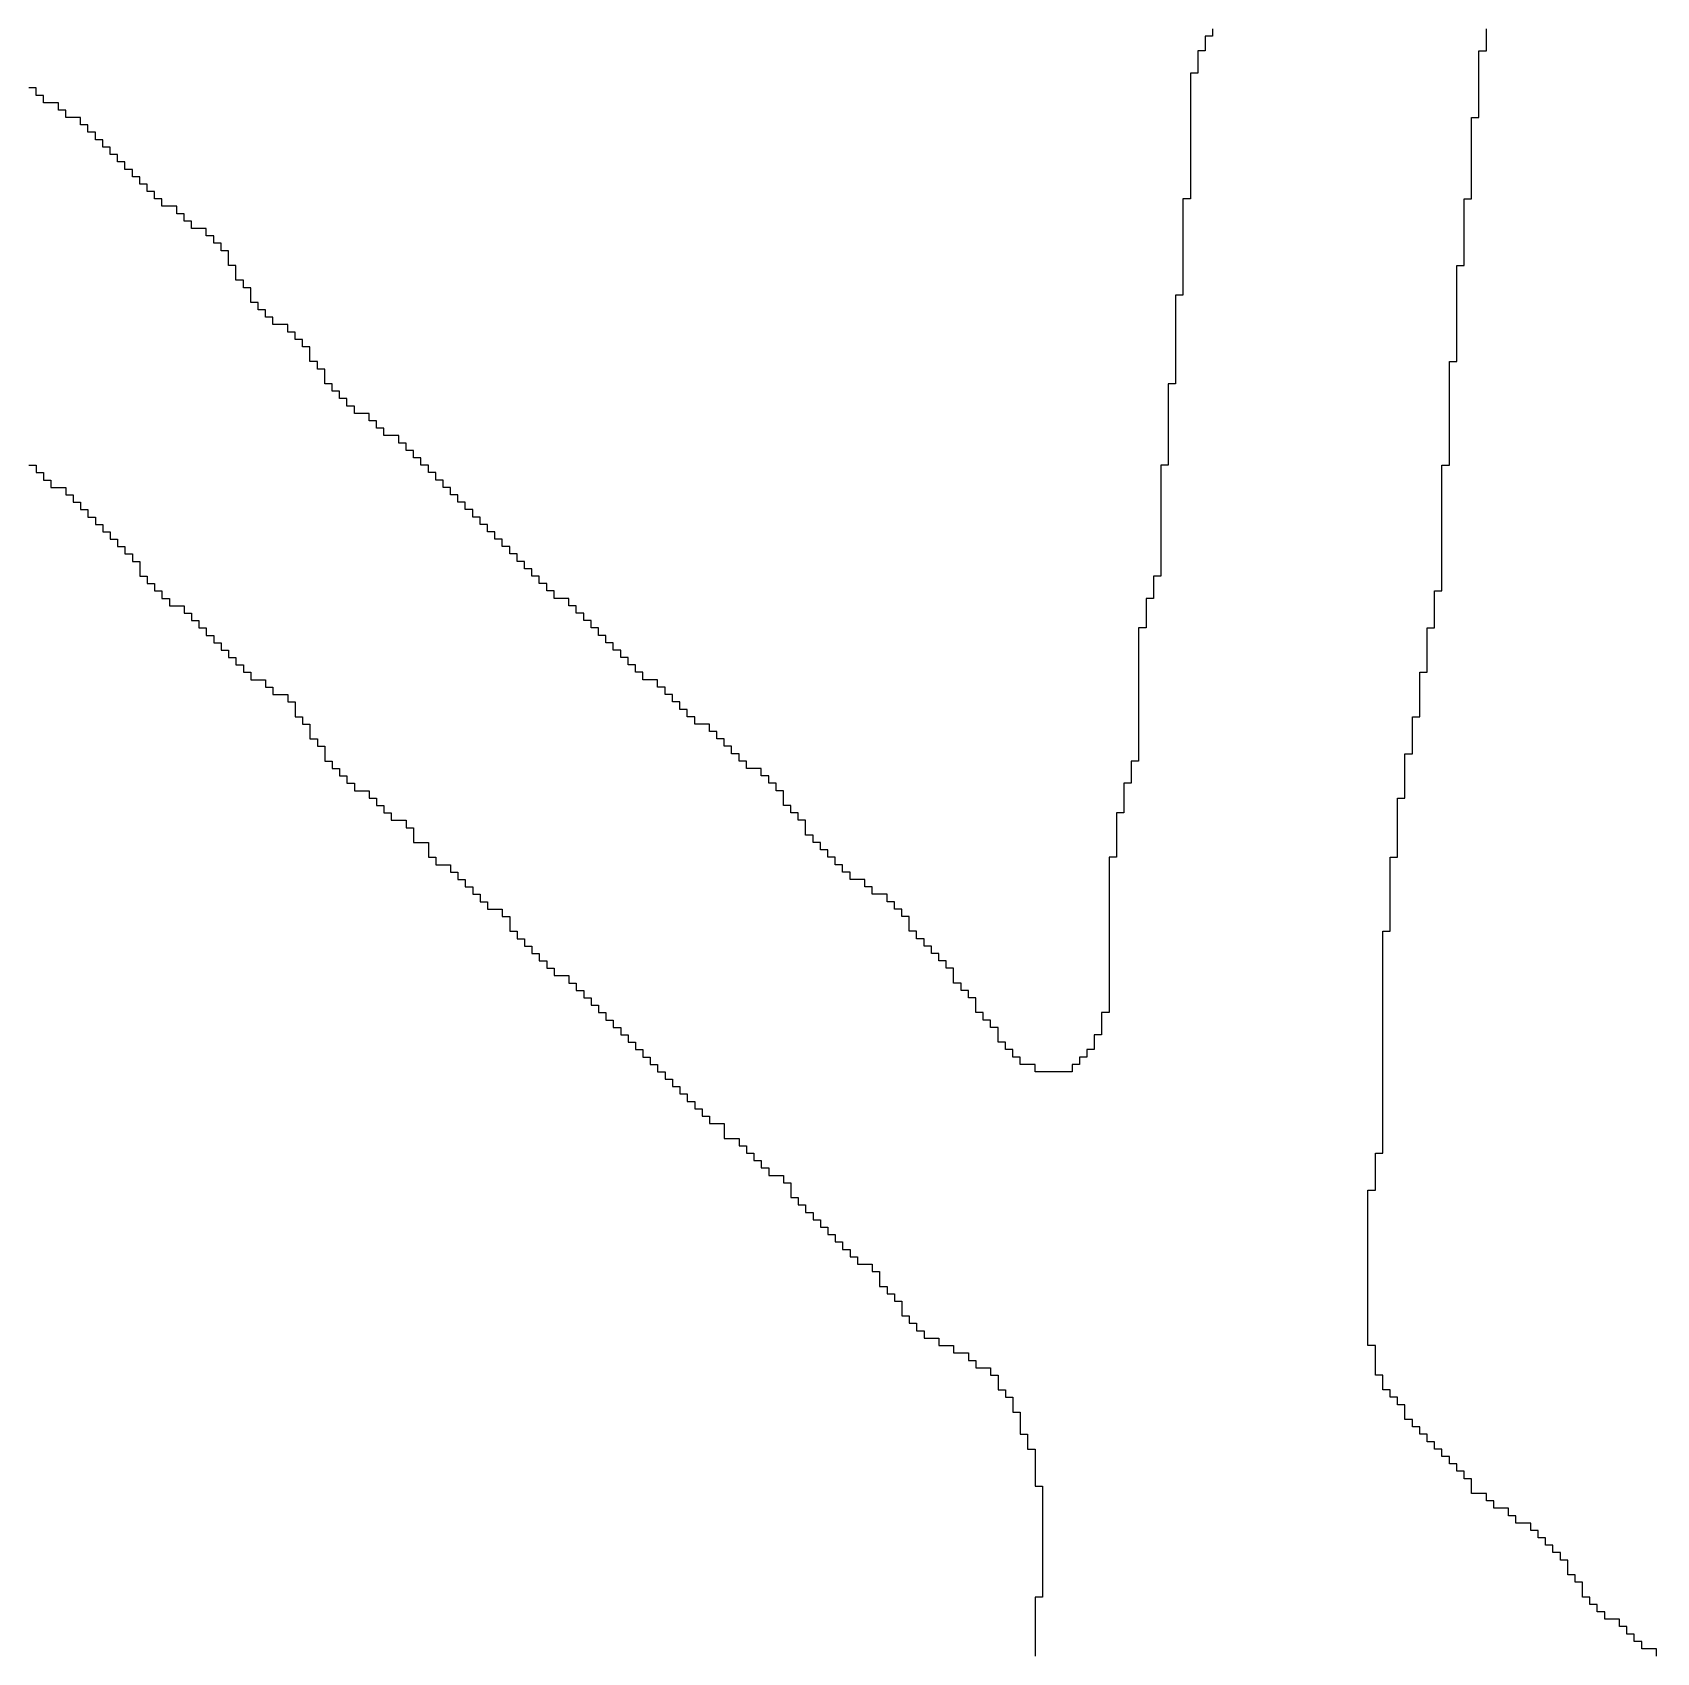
# Model space of a CAD drawing. Header units: millimetres. Extents: x 9.6 to 105, y 7.6 to 66.9.
# Drawn here: x 88.8734 to 89.1735, y 22.3076 to 22.607 of the extents above; entities that cross this region are included whole.
import ezdxf

# ---------------------------------------------------------------- set-up
doc = ezdxf.new("R2010")
doc.units = ezdxf.units.MM
doc.layers.add('BottomOverlay', color=54, linetype='Continuous')

msp = doc.modelspace()

# ---------------------------------------------------------------- linework, layer by layer
at = {"layer": 'BottomOverlay'}
for p, q in [((89.09147, 22.60768), (89.09147, 22.60631)), ((89.14205, 22.60631), (89.14205, 22.60768)), ((89.0901, 22.60357), (89.08873, 22.60357)), ((89.08873, 22.60357), (89.08873, 22.60221)), ((89.09147, 22.60631), (89.0901, 22.60631)), ((89.0901, 22.60631), (89.0901, 22.60494)), ((89.0901, 22.60494), (89.0901, 22.60357)), ((89.14068, 22.60221), (89.14068, 22.60357)), ((89.14068, 22.60357), (89.14205, 22.60357)), ((89.14205, 22.60494), (89.14205, 22.60631)), ((89.14205, 22.60357), (89.14205, 22.60494)), ((89.08873, 22.60221), (89.08873, 22.60084)), ((89.08873, 22.60084), (89.08873, 22.59947)), ((89.14068, 22.60084), (89.14068, 22.60221)), ((89.14068, 22.59947), (89.14068, 22.60084)), ((89.08873, 22.59947), (89.08737, 22.59947)), ((89.08737, 22.59947), (89.08737, 22.59811)), ((89.08737, 22.59811), (89.08737, 22.59674)), ((89.14068, 22.59811), (89.14068, 22.59947)), ((89.14068, 22.59674), (89.14068, 22.59811)), ((88.87411, 22.59674), (88.87275, 22.59674)), ((88.87411, 22.59537), (88.87411, 22.59674)), ((88.87548, 22.59537), (88.87411, 22.59537)), ((88.87548, 22.59401), (88.87548, 22.59537)), ((89.08737, 22.59674), (89.08737, 22.59537)), ((89.08737, 22.59537), (89.08737, 22.59401)), ((89.14068, 22.59537), (89.14068, 22.59674)), ((89.14068, 22.59401), (89.14068, 22.59537)), ((88.87821, 22.59401), (88.87548, 22.59401)), ((88.87821, 22.59264), (88.87821, 22.59401)), ((88.87958, 22.59264), (88.87821, 22.59264)), ((88.87958, 22.59127), (88.87958, 22.59264)), ((89.08737, 22.59401), (89.08737, 22.59264)), ((89.08737, 22.59264), (89.08737, 22.59127)), ((89.14068, 22.59264), (89.14068, 22.59401)), ((89.14068, 22.59127), (89.14068, 22.59264)), ((88.88232, 22.59127), (88.87958, 22.59127)), ((88.88232, 22.5899), (88.88232, 22.59127)), ((88.88368, 22.5899), (88.88232, 22.5899)), ((88.88368, 22.58854), (88.88368, 22.5899)), ((88.88505, 22.58854), (88.88368, 22.58854)), ((88.88505, 22.58717), (88.88505, 22.58854)), ((89.08737, 22.59127), (89.08737, 22.5899)), ((89.08737, 22.5899), (89.08737, 22.58854)), ((89.08737, 22.58854), (89.08737, 22.58717)), ((89.13931, 22.5899), (89.13931, 22.59127)), ((89.13931, 22.59127), (89.14068, 22.59127)), ((89.13931, 22.58854), (89.13931, 22.5899)), ((89.13931, 22.58717), (89.13931, 22.58854)), ((88.88642, 22.58717), (88.88505, 22.58717)), ((88.88642, 22.5858), (88.88642, 22.58717)), ((88.88779, 22.5858), (88.88642, 22.5858)), ((88.88779, 22.58444), (88.88779, 22.5858)), ((89.08737, 22.58717), (89.08737, 22.5858)), ((89.08737, 22.5858), (89.08737, 22.58444)), ((89.13931, 22.5858), (89.13931, 22.58717)), ((89.13931, 22.58444), (89.13931, 22.5858)), ((88.88915, 22.58444), (88.88779, 22.58444)), ((88.88915, 22.58307), (88.88915, 22.58444)), ((88.89052, 22.58307), (88.88915, 22.58307)), ((88.89052, 22.5817), (88.89052, 22.58307)), ((89.08737, 22.58444), (89.08737, 22.58307)), ((89.08737, 22.58307), (89.08737, 22.5817)), ((89.13931, 22.58307), (89.13931, 22.58444)), ((89.13931, 22.5817), (89.13931, 22.58307)), ((88.89188, 22.5817), (88.89052, 22.5817)), ((88.89188, 22.58034), (88.89188, 22.5817)), ((88.89325, 22.58034), (88.89188, 22.58034)), ((88.89325, 22.57897), (88.89325, 22.58034)), ((89.08737, 22.5817), (89.08737, 22.58034)), ((89.08737, 22.58034), (89.08737, 22.57897)), ((89.13931, 22.58034), (89.13931, 22.5817)), ((89.13931, 22.57897), (89.13931, 22.58034)), ((88.89462, 22.57897), (88.89325, 22.57897)), ((88.89462, 22.5776), (88.89462, 22.57897)), ((88.89599, 22.5776), (88.89462, 22.5776)), ((88.89599, 22.57623), (88.89599, 22.5776)), ((89.08737, 22.57897), (89.08737, 22.5776)), ((89.08737, 22.5776), (89.08737, 22.57623)), ((89.13931, 22.5776), (89.13931, 22.57897)), ((89.13931, 22.57623), (89.13931, 22.5776)), ((88.89735, 22.57623), (88.89599, 22.57623)), ((88.89735, 22.57487), (88.89735, 22.57623)), ((88.90009, 22.57487), (88.89735, 22.57487)), ((88.90009, 22.5735), (88.90009, 22.57487)), ((88.90145, 22.5735), (88.90009, 22.5735)), ((88.90145, 22.57213), (88.90145, 22.5735)), ((89.08737, 22.57623), (89.086, 22.57623)), ((89.086, 22.57623), (89.086, 22.57487)), ((89.086, 22.57487), (89.086, 22.5735)), ((89.086, 22.5735), (89.086, 22.57213)), ((89.13795, 22.57487), (89.13795, 22.57623)), ((89.13795, 22.57623), (89.13931, 22.57623)), ((89.13795, 22.5735), (89.13795, 22.57487)), ((89.13795, 22.57213), (89.13795, 22.5735)), ((88.90282, 22.57213), (88.90145, 22.57213)), ((88.90282, 22.57077), (88.90282, 22.57213)), ((88.90555, 22.57077), (88.90282, 22.57077)), ((88.90555, 22.5694), (88.90555, 22.57077)), ((89.086, 22.57213), (89.086, 22.57077)), ((89.086, 22.57077), (89.086, 22.5694)), ((89.13795, 22.57077), (89.13795, 22.57213)), ((89.13795, 22.5694), (89.13795, 22.57077)), ((88.90692, 22.5694), (88.90555, 22.5694)), ((88.90692, 22.56803), (88.90692, 22.5694)), ((88.90829, 22.56803), (88.90692, 22.56803)), ((88.90829, 22.56667), (88.90829, 22.56803)), ((89.086, 22.5694), (89.086, 22.56803)), ((89.086, 22.56803), (89.086, 22.56667)), ((89.13795, 22.56803), (89.13795, 22.5694)), ((89.13795, 22.56667), (89.13795, 22.56803)), ((88.90966, 22.56667), (88.90829, 22.56667)), ((88.90966, 22.5653), (88.90966, 22.56667)), ((88.90966, 22.56393), (88.90966, 22.5653)), ((89.086, 22.56667), (89.086, 22.5653)), ((89.086, 22.5653), (89.086, 22.56393)), ((89.13795, 22.5653), (89.13795, 22.56667)), ((89.13795, 22.56393), (89.13795, 22.5653)), ((88.91102, 22.56393), (88.90966, 22.56393)), ((88.91102, 22.56256), (88.91102, 22.56393)), ((88.91102, 22.5612), (88.91102, 22.56256)), ((89.086, 22.56393), (89.086, 22.56256)), ((89.086, 22.56256), (89.086, 22.5612)), ((89.13658, 22.56256), (89.13658, 22.56393)), ((89.13658, 22.56393), (89.13795, 22.56393)), ((89.13658, 22.5612), (89.13658, 22.56256)), ((88.91239, 22.5612), (88.91102, 22.5612)), ((88.91239, 22.55983), (88.91239, 22.5612)), ((88.91376, 22.55983), (88.91239, 22.55983)), ((88.91376, 22.55846), (88.91376, 22.55983)), ((88.91376, 22.55709), (88.91376, 22.55846)), ((89.086, 22.55846), (89.08464, 22.55846)), ((89.08464, 22.55846), (89.08464, 22.55709)), ((89.086, 22.5612), (89.086, 22.55983)), ((89.086, 22.55983), (89.086, 22.55846)), ((89.13658, 22.55983), (89.13658, 22.5612)), ((89.13658, 22.55846), (89.13658, 22.55983)), ((89.13658, 22.55709), (89.13658, 22.55846)), ((88.91512, 22.55709), (88.91376, 22.55709)), ((88.91512, 22.55573), (88.91512, 22.55709)), ((88.91649, 22.55573), (88.91512, 22.55573)), ((88.91649, 22.55436), (88.91649, 22.55573)), ((89.08464, 22.55709), (89.08464, 22.55573)), ((89.08464, 22.55573), (89.08464, 22.55436)), ((89.13658, 22.55573), (89.13658, 22.55709)), ((89.13658, 22.55436), (89.13658, 22.55573)), ((88.91786, 22.55436), (88.91649, 22.55436)), ((88.91786, 22.553), (88.91786, 22.55436)), ((88.92059, 22.553), (88.91786, 22.553)), ((88.92059, 22.55163), (88.92059, 22.553)), ((89.08464, 22.55436), (89.08464, 22.553)), ((89.08464, 22.553), (89.08464, 22.55163)), ((89.13658, 22.553), (89.13658, 22.55436)), ((89.13658, 22.55163), (89.13658, 22.553)), ((88.92196, 22.55163), (88.92059, 22.55163)), ((88.92196, 22.55026), (88.92196, 22.55163)), ((88.92333, 22.55026), (88.92196, 22.55026)), ((88.92333, 22.54889), (88.92333, 22.55026)), ((89.08464, 22.55163), (89.08464, 22.55026)), ((89.08464, 22.55026), (89.08464, 22.54889)), ((89.13658, 22.55026), (89.13658, 22.55163)), ((89.13658, 22.54889), (89.13658, 22.55026)), ((88.92469, 22.54889), (88.92333, 22.54889)), ((88.92469, 22.54753), (88.92469, 22.54889)), ((88.92469, 22.54616), (88.92469, 22.54753)), ((89.08464, 22.54889), (89.08464, 22.54753)), ((89.08464, 22.54753), (89.08464, 22.54616)), ((89.13658, 22.54753), (89.13658, 22.54889)), ((89.13658, 22.54616), (89.13658, 22.54753)), ((88.92606, 22.54616), (88.92469, 22.54616)), ((88.92606, 22.54479), (88.92606, 22.54616)), ((88.92743, 22.54479), (88.92606, 22.54479)), ((88.92743, 22.54342), (88.92743, 22.54479)), ((89.08464, 22.54616), (89.08464, 22.54479)), ((89.08464, 22.54479), (89.08464, 22.54342)), ((89.13521, 22.54479), (89.13521, 22.54616)), ((89.13521, 22.54616), (89.13658, 22.54616)), ((89.13521, 22.54342), (89.13521, 22.54479)), ((88.92743, 22.54206), (88.92743, 22.54342)), ((88.92879, 22.54206), (88.92743, 22.54206)), ((88.92879, 22.54069), (88.92879, 22.54206)), ((88.93016, 22.54069), (88.92879, 22.54069)), ((88.93016, 22.53933), (88.93016, 22.54069)), ((89.08464, 22.54206), (89.08327, 22.54206)), ((89.08327, 22.54206), (89.08327, 22.54069)), ((89.08327, 22.54069), (89.08327, 22.53933)), ((89.08464, 22.54342), (89.08464, 22.54206)), ((89.13521, 22.54206), (89.13521, 22.54342)), ((89.13521, 22.54069), (89.13521, 22.54206)), ((89.13521, 22.53933), (89.13521, 22.54069)), ((88.93153, 22.53933), (88.93016, 22.53933)), ((88.93153, 22.53796), (88.93153, 22.53933)), ((88.9329, 22.53796), (88.93153, 22.53796)), ((88.9329, 22.53659), (88.9329, 22.53796)), ((89.08327, 22.53933), (89.08327, 22.53796)), ((89.08327, 22.53796), (89.08327, 22.53659)), ((89.13521, 22.53796), (89.13521, 22.53933)), ((89.13521, 22.53659), (89.13521, 22.53796)), ((88.93563, 22.53659), (88.9329, 22.53659)), ((88.93563, 22.53522), (88.93563, 22.53659)), ((88.937, 22.53522), (88.93563, 22.53522)), ((88.937, 22.53386), (88.937, 22.53522)), ((89.08327, 22.53659), (89.08327, 22.53522)), ((89.08327, 22.53522), (89.08327, 22.53386)), ((89.13521, 22.53522), (89.13521, 22.53659)), ((89.13521, 22.53386), (89.13521, 22.53522)), ((88.93836, 22.53386), (88.937, 22.53386)), ((88.93836, 22.53249), (88.93836, 22.53386)), ((88.9411, 22.53249), (88.93836, 22.53249)), ((88.9411, 22.53112), (88.9411, 22.53249)), ((89.08327, 22.53386), (89.08327, 22.53249)), ((89.08327, 22.53249), (89.08327, 22.53112)), ((89.13521, 22.53249), (89.13521, 22.53386)), ((89.13521, 22.53112), (89.13521, 22.53249)), ((88.94246, 22.53112), (88.9411, 22.53112)), ((88.94246, 22.52975), (88.94246, 22.53112)), ((88.94383, 22.52975), (88.94246, 22.52975)), ((88.94383, 22.52839), (88.94383, 22.52975)), ((89.08327, 22.53112), (89.08327, 22.52975)), ((89.08327, 22.52975), (89.08327, 22.52839)), ((89.13521, 22.52975), (89.13521, 22.53112)), ((89.13521, 22.52839), (89.13521, 22.52975)), ((88.87275, 22.52702), (88.87411, 22.52702)), ((88.87411, 22.52702), (88.87411, 22.52565)), ((88.87411, 22.52565), (88.87548, 22.52565)), ((88.87548, 22.52565), (88.87548, 22.52429)), ((88.9452, 22.52839), (88.94383, 22.52839)), ((88.9452, 22.52702), (88.9452, 22.52839)), ((88.94657, 22.52702), (88.9452, 22.52702)), ((88.94657, 22.52565), (88.94657, 22.52702)), ((88.94793, 22.52565), (88.94657, 22.52565)), ((88.94793, 22.52429), (88.94793, 22.52565)), ((89.08327, 22.52702), (89.0819, 22.52702)), ((89.0819, 22.52702), (89.0819, 22.52565)), ((89.0819, 22.52565), (89.0819, 22.52429)), ((89.08327, 22.52839), (89.08327, 22.52702)), ((89.13385, 22.52565), (89.13385, 22.52702)), ((89.13385, 22.52702), (89.13521, 22.52702)), ((89.13385, 22.52429), (89.13385, 22.52565)), ((89.13521, 22.52702), (89.13521, 22.52839)), ((88.87548, 22.52429), (88.87685, 22.52429)), ((88.87685, 22.52429), (88.87685, 22.52292)), ((88.87685, 22.52292), (88.87958, 22.52292)), ((88.87958, 22.52292), (88.87958, 22.52155)), ((88.9493, 22.52429), (88.94793, 22.52429)), ((88.9493, 22.52292), (88.9493, 22.52429)), ((88.95067, 22.52292), (88.9493, 22.52292)), ((88.95067, 22.52155), (88.95067, 22.52292)), ((89.0819, 22.52429), (89.0819, 22.52292)), ((89.0819, 22.52292), (89.0819, 22.52155)), ((89.13385, 22.52292), (89.13385, 22.52429)), ((89.13385, 22.52155), (89.13385, 22.52292)), ((88.87958, 22.52155), (88.88095, 22.52155)), ((88.88095, 22.52155), (88.88095, 22.52019)), ((88.88095, 22.52019), (88.88232, 22.52019)), ((88.88232, 22.52019), (88.88232, 22.51882)), ((88.95203, 22.52155), (88.95067, 22.52155)), ((88.95203, 22.52019), (88.95203, 22.52155)), ((88.9534, 22.52019), (88.95203, 22.52019)), ((88.9534, 22.51882), (88.9534, 22.52019)), ((89.0819, 22.52155), (89.0819, 22.52019)), ((89.0819, 22.52019), (89.0819, 22.51882)), ((89.13385, 22.52019), (89.13385, 22.52155)), ((89.13385, 22.51882), (89.13385, 22.52019)), ((88.88232, 22.51882), (88.88368, 22.51882)), ((88.88368, 22.51882), (88.88368, 22.51745)), ((88.88368, 22.51745), (88.88505, 22.51745)), ((88.88505, 22.51745), (88.88505, 22.51609)), ((88.95477, 22.51882), (88.9534, 22.51882)), ((88.95477, 22.51745), (88.95477, 22.51882)), ((88.95613, 22.51745), (88.95477, 22.51745)), ((88.95613, 22.51609), (88.95613, 22.51745)), ((89.0819, 22.51882), (89.0819, 22.51745)), ((89.0819, 22.51745), (89.0819, 22.51609)), ((89.13385, 22.51745), (89.13385, 22.51882)), ((89.13385, 22.51609), (89.13385, 22.51745)), ((88.88505, 22.51609), (88.88642, 22.51609)), ((88.88642, 22.51609), (88.88642, 22.51472)), ((88.88642, 22.51472), (88.88779, 22.51472)), ((88.88779, 22.51472), (88.88779, 22.51335)), ((88.9575, 22.51609), (88.95613, 22.51609)), ((88.9575, 22.51472), (88.9575, 22.51609)), ((88.95887, 22.51472), (88.9575, 22.51472)), ((88.95887, 22.51335), (88.95887, 22.51472)), ((89.0819, 22.51609), (89.0819, 22.51472)), ((89.0819, 22.51472), (89.0819, 22.51335)), ((89.13385, 22.51472), (89.13385, 22.51609)), ((89.13385, 22.51335), (89.13385, 22.51472)), ((88.88779, 22.51335), (88.88915, 22.51335)), ((88.88915, 22.51335), (88.88915, 22.51198)), ((88.88915, 22.51198), (88.89052, 22.51198)), ((88.89052, 22.51198), (88.89052, 22.51062)), ((88.89052, 22.51062), (88.89188, 22.51062)), ((88.89188, 22.51062), (88.89188, 22.50925)), ((88.96024, 22.51335), (88.95887, 22.51335)), ((88.96024, 22.51198), (88.96024, 22.51335)), ((88.9616, 22.51198), (88.96024, 22.51198)), ((88.9616, 22.51062), (88.9616, 22.51198)), ((88.96297, 22.51062), (88.9616, 22.51062)), ((88.96297, 22.50925), (88.96297, 22.51062)), ((89.0819, 22.51335), (89.0819, 22.51198)), ((89.0819, 22.51198), (89.0819, 22.51062)), ((89.0819, 22.51062), (89.0819, 22.50925)), ((89.13385, 22.51198), (89.13385, 22.51335)), ((89.13385, 22.51062), (89.13385, 22.51198)), ((89.13385, 22.50925), (89.13385, 22.51062)), ((88.89188, 22.50925), (88.89325, 22.50925)), ((88.89325, 22.50925), (88.89325, 22.50788)), ((88.89325, 22.50788), (88.89325, 22.50652)), ((88.96434, 22.50925), (88.96297, 22.50925)), ((88.96434, 22.50788), (88.96434, 22.50925)), ((88.9657, 22.50788), (88.96434, 22.50788)), ((88.9657, 22.50652), (88.9657, 22.50788)), ((89.0819, 22.50925), (89.0819, 22.50788)), ((89.0819, 22.50788), (89.0819, 22.50652)), ((89.13385, 22.50788), (89.13385, 22.50925)), ((89.13385, 22.50652), (89.13385, 22.50788)), ((88.89325, 22.50652), (88.89462, 22.50652)), ((88.89462, 22.50652), (88.89462, 22.50515)), ((88.89462, 22.50515), (88.89599, 22.50515)), ((88.89599, 22.50515), (88.89599, 22.50378)), ((88.96707, 22.50652), (88.9657, 22.50652)), ((88.96707, 22.50515), (88.96707, 22.50652)), ((88.96844, 22.50515), (88.96707, 22.50515)), ((88.96844, 22.50378), (88.96844, 22.50515)), ((89.0819, 22.50652), (89.08053, 22.50652)), ((89.08053, 22.50652), (89.08053, 22.50515)), ((89.08053, 22.50515), (89.08053, 22.50378)), ((89.13385, 22.50515), (89.13385, 22.50652)), ((89.13385, 22.50378), (89.13385, 22.50515)), ((88.89599, 22.50378), (88.89735, 22.50378)), ((88.89735, 22.50378), (88.89735, 22.50242)), ((88.89735, 22.50242), (88.89872, 22.50242)), ((88.89872, 22.50242), (88.89872, 22.50105)), ((88.9698, 22.50378), (88.96844, 22.50378)), ((88.9698, 22.50242), (88.9698, 22.50378)), ((88.97254, 22.50242), (88.9698, 22.50242)), ((88.97254, 22.50105), (88.97254, 22.50242)), ((89.08053, 22.50242), (89.07917, 22.50242)), ((89.07917, 22.50242), (89.07917, 22.50105)), ((89.08053, 22.50378), (89.08053, 22.50242)), ((89.13248, 22.50242), (89.13248, 22.50378)), ((89.13248, 22.50378), (89.13385, 22.50378)), ((89.13248, 22.50105), (89.13248, 22.50242)), ((88.89872, 22.50105), (88.90145, 22.50105)), ((88.90145, 22.50105), (88.90145, 22.49968)), ((88.90145, 22.49968), (88.90282, 22.49968)), ((88.90282, 22.49968), (88.90282, 22.49831)), ((88.97391, 22.50105), (88.97254, 22.50105)), ((88.97391, 22.49968), (88.97391, 22.50105)), ((88.97527, 22.49968), (88.97391, 22.49968)), ((88.97527, 22.49831), (88.97527, 22.49968)), ((89.07917, 22.50105), (89.07917, 22.49968)), ((89.07917, 22.49968), (89.07917, 22.49831)), ((89.13248, 22.49968), (89.13248, 22.50105)), ((89.13248, 22.49831), (89.13248, 22.49968)), ((88.90282, 22.49831), (88.90419, 22.49831)), ((88.90419, 22.49831), (88.90419, 22.49695)), ((88.90419, 22.49695), (88.90555, 22.49695)), ((88.90555, 22.49695), (88.90555, 22.49558)), ((88.90555, 22.49558), (88.90692, 22.49558)), ((88.90692, 22.49558), (88.90692, 22.49421)), ((88.97664, 22.49831), (88.97527, 22.49831)), ((88.97664, 22.49695), (88.97664, 22.49831)), ((88.97801, 22.49695), (88.97664, 22.49695)), ((88.97801, 22.49558), (88.97801, 22.49695)), ((88.97937, 22.49558), (88.97801, 22.49558)), ((88.97937, 22.49421), (88.97937, 22.49558)), ((89.07917, 22.49695), (89.0778, 22.49695)), ((89.0778, 22.49695), (89.0778, 22.49558)), ((89.0778, 22.49558), (89.0778, 22.49421)), ((89.07917, 22.49831), (89.07917, 22.49695)), ((89.13111, 22.49558), (89.13111, 22.49695)), ((89.13111, 22.49695), (89.13248, 22.49695)), ((89.13111, 22.49421), (89.13111, 22.49558)), ((89.13248, 22.49695), (89.13248, 22.49831)), ((88.90692, 22.49421), (88.90829, 22.49421)), ((88.90829, 22.49421), (88.90829, 22.49285)), ((88.90829, 22.49285), (88.90966, 22.49285)), ((88.90966, 22.49285), (88.90966, 22.49148)), ((88.98074, 22.49421), (88.97937, 22.49421)), ((88.98074, 22.49285), (88.98074, 22.49421)), ((88.98211, 22.49285), (88.98074, 22.49285)), ((88.98211, 22.49148), (88.98211, 22.49285)), ((89.0778, 22.49421), (89.0778, 22.49285)), ((89.0778, 22.49285), (89.0778, 22.49148)), ((89.13111, 22.49285), (89.13111, 22.49421)), ((89.13111, 22.49148), (89.13111, 22.49285)), ((88.90966, 22.49148), (88.91102, 22.49148)), ((88.91102, 22.49148), (88.91102, 22.49011)), ((88.91102, 22.49011), (88.91239, 22.49011)), ((88.91239, 22.49011), (88.91239, 22.48875)), ((88.98347, 22.49148), (88.98211, 22.49148)), ((88.98347, 22.49011), (88.98347, 22.49148)), ((88.98484, 22.49011), (88.98347, 22.49011)), ((88.98484, 22.48875), (88.98484, 22.49011)), ((89.0778, 22.49148), (89.0778, 22.49011)), ((89.0778, 22.49011), (89.0778, 22.48875)), ((89.13111, 22.49011), (89.13111, 22.49148)), ((89.13111, 22.48875), (89.13111, 22.49011)), ((88.91239, 22.48875), (88.91376, 22.48875)), ((88.91376, 22.48875), (88.91376, 22.48738)), ((88.91376, 22.48738), (88.91649, 22.48738)), ((88.91649, 22.48738), (88.91649, 22.48601)), ((88.98621, 22.48875), (88.98484, 22.48875)), ((88.98621, 22.48738), (88.98621, 22.48875)), ((88.98894, 22.48738), (88.98621, 22.48738)), ((88.98894, 22.48601), (88.98894, 22.48738)), ((89.0778, 22.48875), (89.0778, 22.48738)), ((89.0778, 22.48738), (89.0778, 22.48601)), ((89.12975, 22.48738), (89.12975, 22.48875)), ((89.12975, 22.48875), (89.13111, 22.48875)), ((89.12975, 22.48601), (89.12975, 22.48738)), ((88.91649, 22.48601), (88.91786, 22.48601)), ((88.91786, 22.48601), (88.91786, 22.48464)), ((88.91786, 22.48464), (88.92059, 22.48464)), ((88.92059, 22.48464), (88.92059, 22.48328)), ((88.99031, 22.48601), (88.98894, 22.48601)), ((88.99031, 22.48464), (88.99031, 22.48601)), ((88.99168, 22.48464), (88.99031, 22.48464)), ((88.99168, 22.48328), (88.99168, 22.48464)), ((89.0778, 22.48601), (89.0778, 22.48464)), ((89.0778, 22.48464), (89.0778, 22.48328)), ((89.12975, 22.48464), (89.12975, 22.48601)), ((89.12975, 22.48328), (89.12975, 22.48464)), ((88.92059, 22.48328), (88.92196, 22.48328)), ((88.92196, 22.48328), (88.92196, 22.48191)), ((88.92196, 22.48191), (88.92196, 22.48054)), ((88.92196, 22.48054), (88.92333, 22.48054)), ((88.92333, 22.48054), (88.92333, 22.47918)), ((88.99305, 22.48328), (88.99168, 22.48328)), ((88.99305, 22.48191), (88.99305, 22.48328)), ((88.99441, 22.48191), (88.99305, 22.48191)), ((88.99441, 22.48054), (88.99441, 22.48191)), ((88.99578, 22.48054), (88.99441, 22.48054)), ((88.99578, 22.47918), (88.99578, 22.48054)), ((89.0778, 22.48328), (89.0778, 22.48191)), ((89.0778, 22.48191), (89.0778, 22.48054)), ((89.0778, 22.48054), (89.0778, 22.47918)), ((89.12838, 22.47918), (89.12838, 22.48054)), ((89.12838, 22.48054), (89.12975, 22.48054)), ((89.12975, 22.48191), (89.12975, 22.48328)), ((89.12975, 22.48054), (89.12975, 22.48191)), ((88.92333, 22.47918), (88.92469, 22.47918)), ((88.92469, 22.47918), (88.92469, 22.47781)), ((88.92469, 22.47781), (88.92469, 22.47644)), ((88.99851, 22.47918), (88.99578, 22.47918)), ((88.99851, 22.47781), (88.99851, 22.47918)), ((88.99988, 22.47781), (88.99851, 22.47781)), ((88.99988, 22.47644), (88.99988, 22.47781)), ((89.0778, 22.47918), (89.0778, 22.47781)), ((89.0778, 22.47781), (89.0778, 22.47644)), ((89.12838, 22.47781), (89.12838, 22.47918)), ((89.12838, 22.47644), (89.12838, 22.47781)), ((88.92469, 22.47644), (88.92606, 22.47644)), ((88.92606, 22.47644), (88.92606, 22.47508)), ((88.92606, 22.47508), (88.92743, 22.47508)), ((88.92743, 22.47508), (88.92743, 22.47371)), ((89.00125, 22.47644), (88.99988, 22.47644)), ((89.00125, 22.47508), (89.00125, 22.47644)), ((89.00261, 22.47508), (89.00125, 22.47508)), ((89.00261, 22.47371), (89.00261, 22.47508)), ((89.0778, 22.47644), (89.0778, 22.47508)), ((89.0778, 22.47508), (89.0778, 22.47371)), ((89.12838, 22.47508), (89.12838, 22.47644)), ((89.12838, 22.47371), (89.12838, 22.47508)), ((88.92743, 22.47371), (88.92743, 22.47234)), ((88.92743, 22.47234), (88.92879, 22.47234)), ((88.92879, 22.47234), (88.92879, 22.47097)), ((89.00398, 22.47371), (89.00261, 22.47371)), ((89.00398, 22.47234), (89.00398, 22.47371)), ((89.00535, 22.47234), (89.00398, 22.47234)), ((89.00535, 22.47097), (89.00535, 22.47234)), ((89.0778, 22.47234), (89.07643, 22.47234)), ((89.07643, 22.47234), (89.07643, 22.47097)), ((89.0778, 22.47371), (89.0778, 22.47234)), ((89.12701, 22.47234), (89.12701, 22.47371)), ((89.12701, 22.47371), (89.12838, 22.47371)), ((89.12701, 22.47097), (89.12701, 22.47234)), ((88.92879, 22.47097), (88.93016, 22.47097)), ((88.93016, 22.47097), (88.93016, 22.46961)), ((88.93016, 22.46961), (88.93153, 22.46961)), ((88.93153, 22.46961), (88.93153, 22.46824)), ((89.00808, 22.47097), (89.00535, 22.47097)), ((89.00808, 22.46961), (89.00808, 22.47097)), ((89.00945, 22.46961), (89.00808, 22.46961)), ((89.00945, 22.46824), (89.00945, 22.46961)), ((89.07643, 22.47097), (89.07643, 22.46961)), ((89.07643, 22.46961), (89.07643, 22.46824)), ((89.12701, 22.46961), (89.12701, 22.47097)), ((89.12701, 22.46824), (89.12701, 22.46961)), ((88.93153, 22.46824), (88.9329, 22.46824)), ((88.9329, 22.46824), (88.9329, 22.46687)), ((88.9329, 22.46687), (88.93563, 22.46687)), ((88.93563, 22.46687), (88.93563, 22.4655)), ((88.93563, 22.4655), (88.937, 22.4655)), ((88.937, 22.4655), (88.937, 22.46414)), ((89.01082, 22.46824), (89.00945, 22.46824)), ((89.01082, 22.46687), (89.01082, 22.46824)), ((89.01218, 22.46687), (89.01082, 22.46687)), ((89.01218, 22.4655), (89.01218, 22.46687)), ((89.01218, 22.46414), (89.01218, 22.4655)), ((89.07643, 22.46824), (89.07506, 22.46824)), ((89.07506, 22.46824), (89.07506, 22.46687)), ((89.07506, 22.46687), (89.07506, 22.4655)), ((89.07506, 22.4655), (89.07506, 22.46414)), ((89.12564, 22.46414), (89.12564, 22.4655)), ((89.12564, 22.4655), (89.12701, 22.4655)), ((89.12701, 22.46687), (89.12701, 22.46824)), ((89.12701, 22.4655), (89.12701, 22.46687)), ((88.937, 22.46414), (88.93836, 22.46414)), ((88.93836, 22.46414), (88.93836, 22.46277)), ((88.93836, 22.46277), (88.93973, 22.46277)), ((88.93973, 22.46277), (88.93973, 22.46141)), ((89.01355, 22.46414), (89.01218, 22.46414)), ((89.01355, 22.46277), (89.01355, 22.46414)), ((89.01492, 22.46277), (89.01355, 22.46277)), ((89.01492, 22.46141), (89.01492, 22.46277)), ((89.07506, 22.46277), (89.0737, 22.46277)), ((89.0737, 22.46277), (89.0737, 22.46141)), ((89.07506, 22.46414), (89.07506, 22.46277)), ((89.12564, 22.46277), (89.12564, 22.46414)), ((89.12564, 22.46141), (89.12564, 22.46277)), ((88.93973, 22.46141), (88.94246, 22.46141)), ((88.94246, 22.46141), (88.94246, 22.46004)), ((88.94246, 22.46004), (88.94383, 22.46004)), ((88.94383, 22.46004), (88.94383, 22.45867)), ((89.01628, 22.46141), (89.01492, 22.46141)), ((89.01628, 22.46004), (89.01628, 22.46141)), ((89.01628, 22.45867), (89.01628, 22.46004)), ((89.0737, 22.46141), (89.0737, 22.46004)), ((89.0737, 22.46004), (89.0737, 22.45867)), ((89.12564, 22.46004), (89.12564, 22.46141)), ((89.12564, 22.45867), (89.12564, 22.46004)), ((88.94383, 22.45867), (88.94383, 22.4573)), ((88.94383, 22.4573), (88.94657, 22.4573)), ((88.94657, 22.4573), (88.94657, 22.45594)), ((89.01765, 22.45867), (89.01628, 22.45867)), ((89.01765, 22.4573), (89.01765, 22.45867)), ((89.01902, 22.4573), (89.01765, 22.4573)), ((89.01902, 22.45594), (89.01902, 22.4573)), ((89.0737, 22.45867), (89.0737, 22.4573)), ((89.0737, 22.4573), (89.0737, 22.45594)), ((89.12564, 22.4573), (89.12564, 22.45867)), ((89.12564, 22.45594), (89.12564, 22.4573)), ((88.94657, 22.45594), (88.94657, 22.45457)), ((88.94657, 22.45457), (88.94793, 22.45457)), ((88.94793, 22.45457), (88.94793, 22.4532)), ((89.02038, 22.45594), (89.01902, 22.45594)), ((89.02038, 22.45457), (89.02038, 22.45594)), ((89.02175, 22.45457), (89.02038, 22.45457)), ((89.02175, 22.4532), (89.02175, 22.45457)), ((89.0737, 22.45457), (89.07233, 22.45457)), ((89.07233, 22.45457), (89.07233, 22.4532)), ((89.0737, 22.45594), (89.0737, 22.45457)), ((89.12428, 22.4532), (89.12428, 22.45457)), ((89.12428, 22.45457), (89.12564, 22.45457)), ((89.12564, 22.45457), (89.12564, 22.45594)), ((88.94793, 22.4532), (88.95067, 22.4532)), ((88.95067, 22.4532), (88.95067, 22.45183)), ((88.95067, 22.45183), (88.95203, 22.45183)), ((88.95203, 22.45183), (88.95203, 22.45047)), ((88.95203, 22.45047), (88.9534, 22.45047)), ((88.9534, 22.45047), (88.9534, 22.4491)), ((89.02312, 22.4532), (89.02175, 22.4532)), ((89.02312, 22.45183), (89.02312, 22.4532)), ((89.02449, 22.45183), (89.02312, 22.45183)), ((89.02449, 22.45047), (89.02449, 22.45183)), ((89.02722, 22.45047), (89.02449, 22.45047)), ((89.02722, 22.4491), (89.02722, 22.45047)), ((89.07233, 22.4532), (89.07233, 22.45183)), ((89.07233, 22.45183), (89.07233, 22.45047)), ((89.07233, 22.45047), (89.07233, 22.4491)), ((89.12428, 22.45183), (89.12428, 22.4532)), ((89.12428, 22.45047), (89.12428, 22.45183)), ((89.12428, 22.4491), (89.12428, 22.45047)), ((88.9534, 22.4491), (88.95477, 22.4491)), ((88.95477, 22.4491), (88.95477, 22.44774)), ((88.95477, 22.44774), (88.95613, 22.44774)), ((88.95613, 22.44774), (88.95613, 22.44637)), ((89.02859, 22.4491), (89.02722, 22.4491)), ((89.02859, 22.44774), (89.02859, 22.4491)), ((89.03132, 22.44774), (89.02859, 22.44774)), ((89.03132, 22.44637), (89.03132, 22.44774)), ((89.07233, 22.4491), (89.07233, 22.44774)), ((89.07233, 22.44774), (89.07233, 22.44637)), ((89.12428, 22.44774), (89.12428, 22.4491)), ((89.12428, 22.44637), (89.12428, 22.44774)), ((88.95613, 22.44637), (88.9575, 22.44637)), ((88.9575, 22.44637), (88.9575, 22.445)), ((88.9575, 22.445), (88.96024, 22.445)), ((88.96024, 22.445), (88.96024, 22.44363)), ((89.03269, 22.44637), (89.03132, 22.44637)), ((89.03269, 22.445), (89.03269, 22.44637)), ((89.03405, 22.445), (89.03269, 22.445)), ((89.03405, 22.44363), (89.03405, 22.445)), ((89.07233, 22.44637), (89.07233, 22.445)), ((89.07233, 22.445), (89.07233, 22.44363)), ((89.12428, 22.445), (89.12428, 22.44637)), ((89.12428, 22.44363), (89.12428, 22.445)), ((88.96024, 22.44363), (88.9616, 22.44363)), ((88.9616, 22.44363), (88.9616, 22.44227)), ((88.9616, 22.44227), (88.9616, 22.4409)), ((89.03542, 22.44363), (89.03405, 22.44363)), ((89.03542, 22.44227), (89.03542, 22.44363)), ((89.03542, 22.4409), (89.03542, 22.44227)), ((89.07233, 22.44363), (89.07233, 22.44227)), ((89.07233, 22.44227), (89.07233, 22.4409)), ((89.12428, 22.44227), (89.12428, 22.44363)), ((89.12428, 22.4409), (89.12428, 22.44227)), ((88.9616, 22.4409), (88.96297, 22.4409)), ((88.96297, 22.4409), (88.96297, 22.43953)), ((88.96297, 22.43953), (88.96434, 22.43953)), ((88.96434, 22.43953), (88.96434, 22.43816)), ((89.03679, 22.4409), (89.03542, 22.4409)), ((89.03679, 22.43953), (89.03679, 22.4409)), ((89.03816, 22.43953), (89.03679, 22.43953)), ((89.03816, 22.43816), (89.03816, 22.43953)), ((89.07233, 22.4409), (89.07233, 22.43953)), ((89.07233, 22.43953), (89.07233, 22.43816)), ((89.12291, 22.43953), (89.12291, 22.4409)), ((89.12291, 22.4409), (89.12428, 22.4409)), ((89.12291, 22.43816), (89.12291, 22.43953)), ((88.96434, 22.43816), (88.9657, 22.43816)), ((88.9657, 22.43816), (88.9657, 22.4368)), ((88.9657, 22.4368), (88.96707, 22.4368)), ((88.96707, 22.4368), (88.96707, 22.43543)), ((88.96707, 22.43543), (88.96844, 22.43543)), ((88.96844, 22.43543), (88.96844, 22.43406)), ((89.03952, 22.43816), (89.03816, 22.43816)), ((89.03952, 22.4368), (89.03952, 22.43816)), ((89.04089, 22.4368), (89.03952, 22.4368)), ((89.04089, 22.43543), (89.04089, 22.4368)), ((89.04226, 22.43543), (89.04089, 22.43543)), ((89.04226, 22.43406), (89.04226, 22.43543)), ((89.07233, 22.43816), (89.07233, 22.4368)), ((89.07233, 22.4368), (89.07233, 22.43543)), ((89.07233, 22.43543), (89.07233, 22.43406)), ((89.12291, 22.4368), (89.12291, 22.43816)), ((89.12291, 22.43543), (89.12291, 22.4368)), ((89.12291, 22.43406), (89.12291, 22.43543)), ((88.96844, 22.43406), (88.9698, 22.43406)), ((88.9698, 22.43406), (88.9698, 22.4327)), ((88.9698, 22.4327), (88.97254, 22.4327)), ((88.97254, 22.4327), (88.97254, 22.43133)), ((89.04362, 22.43406), (89.04226, 22.43406)), ((89.04362, 22.4327), (89.04362, 22.43406)), ((89.04362, 22.43133), (89.04362, 22.4327)), ((89.07233, 22.43406), (89.07233, 22.4327)), ((89.07233, 22.4327), (89.07233, 22.43133)), ((89.12291, 22.4327), (89.12291, 22.43406)), ((89.12291, 22.43133), (89.12291, 22.4327)), ((88.97254, 22.43133), (88.97391, 22.43133)), ((88.97391, 22.43133), (88.97391, 22.42996)), ((88.97391, 22.42996), (88.97527, 22.42996)), ((88.97527, 22.42996), (88.97527, 22.4286)), ((89.04499, 22.43133), (89.04362, 22.43133)), ((89.04499, 22.42996), (89.04499, 22.43133)), ((89.04636, 22.42996), (89.04499, 22.42996)), ((89.04636, 22.4286), (89.04636, 22.42996)), ((89.07233, 22.43133), (89.07233, 22.42996)), ((89.07233, 22.42996), (89.07233, 22.4286)), ((89.12291, 22.42996), (89.12291, 22.43133)), ((89.12291, 22.4286), (89.12291, 22.42996)), ((88.97527, 22.4286), (88.97664, 22.4286)), ((88.97664, 22.4286), (88.97664, 22.42723)), ((88.97664, 22.42723), (88.97801, 22.42723)), ((88.97801, 22.42723), (88.97801, 22.42586)), ((89.04772, 22.4286), (89.04636, 22.4286)), ((89.04772, 22.42723), (89.04772, 22.4286)), ((89.04772, 22.42586), (89.04772, 22.42723)), ((89.07233, 22.4286), (89.07233, 22.42723)), ((89.07233, 22.42723), (89.07233, 22.42586)), ((89.12291, 22.42723), (89.12291, 22.4286)), ((89.12291, 22.42586), (89.12291, 22.42723)), ((88.97801, 22.42586), (88.97937, 22.42586)), ((88.97937, 22.42586), (88.97937, 22.4245)), ((88.97937, 22.4245), (88.98074, 22.4245)), ((88.98074, 22.4245), (88.98074, 22.42313)), ((89.04909, 22.42586), (89.04772, 22.42586)), ((89.04909, 22.4245), (89.04909, 22.42586)), ((89.05046, 22.4245), (89.04909, 22.4245)), ((89.05046, 22.42313), (89.05046, 22.4245)), ((89.07233, 22.42586), (89.07096, 22.42586)), ((89.07096, 22.42586), (89.07096, 22.4245)), ((89.07096, 22.4245), (89.07096, 22.42313)), ((89.12291, 22.4245), (89.12291, 22.42586)), ((89.12291, 22.42313), (89.12291, 22.4245)), ((88.98074, 22.42313), (88.98211, 22.42313)), ((88.98211, 22.42313), (88.98211, 22.42176)), ((88.98211, 22.42176), (88.98347, 22.42176)), ((88.98347, 22.42176), (88.98347, 22.42039)), ((89.05183, 22.42313), (89.05046, 22.42313)), ((89.05183, 22.42176), (89.05183, 22.42313)), ((89.05183, 22.42039), (89.05183, 22.42176)), ((89.07096, 22.42176), (89.0696, 22.42176)), ((89.0696, 22.42176), (89.0696, 22.42039)), ((89.07096, 22.42313), (89.07096, 22.42176)), ((89.12291, 22.42176), (89.12291, 22.42313)), ((89.12291, 22.42039), (89.12291, 22.42176)), ((88.98347, 22.42039), (88.98484, 22.42039)), ((88.98484, 22.42039), (88.98484, 22.41903)), ((88.98484, 22.41903), (88.98621, 22.41903)), ((88.98621, 22.41903), (88.98621, 22.41766)), ((88.98621, 22.41766), (88.98758, 22.41766)), ((88.98758, 22.41766), (88.98758, 22.41629)), ((89.05319, 22.42039), (89.05183, 22.42039)), ((89.05319, 22.41903), (89.05319, 22.42039)), ((89.05456, 22.41903), (89.05319, 22.41903)), ((89.05456, 22.41766), (89.05456, 22.41903)), ((89.05593, 22.41766), (89.05456, 22.41766)), ((89.05593, 22.41629), (89.05593, 22.41766)), ((89.06823, 22.41766), (89.06686, 22.41766)), ((89.06686, 22.41766), (89.06686, 22.41629)), ((89.0696, 22.41903), (89.06823, 22.41903)), ((89.06823, 22.41903), (89.06823, 22.41766)), ((89.0696, 22.42039), (89.0696, 22.41903)), ((89.12291, 22.41903), (89.12291, 22.42039)), ((89.12291, 22.41766), (89.12291, 22.41903)), ((89.12291, 22.41629), (89.12291, 22.41766)), ((88.98758, 22.41629), (88.98894, 22.41629)), ((88.98894, 22.41629), (88.98894, 22.41493)), ((88.98894, 22.41493), (88.99031, 22.41493)), ((88.99031, 22.41493), (88.99031, 22.41356)), ((89.05866, 22.41629), (89.05593, 22.41629)), ((89.05866, 22.41493), (89.05866, 22.41629)), ((89.0655, 22.41493), (89.05866, 22.41493)), ((89.06686, 22.41629), (89.0655, 22.41629)), ((89.0655, 22.41629), (89.0655, 22.41493)), ((89.12291, 22.41493), (89.12291, 22.41629)), ((89.12291, 22.41356), (89.12291, 22.41493)), ((88.99031, 22.41356), (88.99168, 22.41356)), ((88.99168, 22.41356), (88.99168, 22.41219)), ((88.99168, 22.41219), (88.99305, 22.41219)), ((88.99305, 22.41219), (88.99305, 22.41083)), ((89.12291, 22.41219), (89.12291, 22.41356)), ((89.12291, 22.41083), (89.12291, 22.41219)), ((88.99305, 22.41083), (88.99441, 22.41083)), ((88.99441, 22.41083), (88.99441, 22.40946)), ((88.99441, 22.40946), (88.99578, 22.40946)), ((88.99578, 22.40946), (88.99578, 22.40809)), ((89.12291, 22.40946), (89.12291, 22.41083)), ((89.12291, 22.40809), (89.12291, 22.40946)), ((88.99578, 22.40809), (88.99714, 22.40809)), ((88.99714, 22.40809), (88.99714, 22.40672)), ((88.99714, 22.40672), (88.99851, 22.40672)), ((88.99851, 22.40672), (88.99851, 22.40536)), ((89.12291, 22.40672), (89.12291, 22.40809)), ((89.12291, 22.40536), (89.12291, 22.40672)), ((88.99851, 22.40536), (89.00125, 22.40536)), ((89.00125, 22.40536), (89.00125, 22.40399)), ((89.00125, 22.40399), (89.00125, 22.40262)), ((89.00125, 22.40262), (89.00398, 22.40262)), ((89.00398, 22.40262), (89.00398, 22.40126)), ((89.12291, 22.40399), (89.12291, 22.40536)), ((89.12291, 22.40262), (89.12291, 22.40399)), ((89.12291, 22.40126), (89.12291, 22.40262)), ((89.00398, 22.40126), (89.00535, 22.40126)), ((89.00535, 22.40126), (89.00535, 22.39989)), ((89.00535, 22.39989), (89.00671, 22.39989)), ((89.00671, 22.39989), (89.00671, 22.39852)), ((89.12154, 22.39852), (89.12154, 22.39989)), ((89.12154, 22.39989), (89.12291, 22.39989)), ((89.12291, 22.39989), (89.12291, 22.40126)), ((89.00671, 22.39852), (89.00808, 22.39852)), ((89.00808, 22.39852), (89.00808, 22.39716)), ((89.00808, 22.39716), (89.00945, 22.39716)), ((89.00945, 22.39716), (89.00945, 22.39579)), ((89.12154, 22.39716), (89.12154, 22.39852)), ((89.12154, 22.39579), (89.12154, 22.39716)), ((89.00945, 22.39579), (89.01218, 22.39579)), ((89.01218, 22.39579), (89.01218, 22.39442)), ((89.01218, 22.39442), (89.01355, 22.39442)), ((89.01355, 22.39442), (89.01355, 22.39305)), ((89.12154, 22.39442), (89.12154, 22.39579)), ((89.12154, 22.39305), (89.12154, 22.39442)), ((89.01355, 22.39305), (89.01355, 22.39169)), ((89.01355, 22.39169), (89.01492, 22.39169)), ((89.01492, 22.39169), (89.01492, 22.39032)), ((89.12018, 22.39169), (89.12018, 22.39305)), ((89.12018, 22.39305), (89.12154, 22.39305)), ((89.12018, 22.39032), (89.12018, 22.39169)), ((89.01492, 22.39032), (89.01628, 22.39032)), ((89.01628, 22.39032), (89.01628, 22.38895)), ((89.01628, 22.38895), (89.01765, 22.38895)), ((89.01765, 22.38895), (89.01765, 22.38759)), ((89.01765, 22.38759), (89.01902, 22.38759)), ((89.01902, 22.38759), (89.01902, 22.38622)), ((89.12018, 22.38895), (89.12018, 22.39032)), ((89.12018, 22.38759), (89.12018, 22.38895)), ((89.12018, 22.38622), (89.12018, 22.38759)), ((89.01902, 22.38622), (89.02038, 22.38622)), ((89.02038, 22.38622), (89.02038, 22.38485)), ((89.02038, 22.38485), (89.02175, 22.38485)), ((89.02175, 22.38485), (89.02175, 22.38349)), ((89.12018, 22.38485), (89.12018, 22.38622)), ((89.12018, 22.38349), (89.12018, 22.38485)), ((89.02175, 22.38349), (89.02312, 22.38349)), ((89.02312, 22.38349), (89.02312, 22.38212)), ((89.02312, 22.38212), (89.02449, 22.38212)), ((89.02449, 22.38212), (89.02449, 22.38075)), ((89.12018, 22.38212), (89.12018, 22.38349)), ((89.12018, 22.38075), (89.12018, 22.38212)), ((89.02449, 22.38075), (89.02585, 22.38075)), ((89.02585, 22.38075), (89.02585, 22.37938)), ((89.02585, 22.37938), (89.02859, 22.37938)), ((89.02859, 22.37938), (89.02859, 22.37802)), ((89.12018, 22.37938), (89.12018, 22.38075)), ((89.12018, 22.37802), (89.12018, 22.37938)), ((89.02859, 22.37802), (89.02995, 22.37802)), ((89.02995, 22.37802), (89.02995, 22.37665)), ((89.02995, 22.37665), (89.02995, 22.37528)), ((89.12018, 22.37665), (89.12018, 22.37802)), ((89.12018, 22.37528), (89.12018, 22.37665)), ((89.02995, 22.37528), (89.03132, 22.37528)), ((89.03132, 22.37528), (89.03132, 22.37392)), ((89.03132, 22.37392), (89.03269, 22.37392)), ((89.03269, 22.37392), (89.03269, 22.37255)), ((89.03269, 22.37255), (89.03405, 22.37255)), ((89.03405, 22.37255), (89.03405, 22.37118)), ((89.12018, 22.37392), (89.12018, 22.37528)), ((89.12018, 22.37255), (89.12018, 22.37392)), ((89.12018, 22.37118), (89.12018, 22.37255)), ((89.03405, 22.37118), (89.03405, 22.36982)), ((89.03405, 22.36982), (89.03542, 22.36982)), ((89.03542, 22.36982), (89.03542, 22.36845)), ((89.12018, 22.36982), (89.12018, 22.37118)), ((89.12018, 22.36845), (89.12018, 22.36982)), ((89.03542, 22.36845), (89.03679, 22.36845)), ((89.03679, 22.36845), (89.03679, 22.36708)), ((89.03679, 22.36708), (89.03816, 22.36708)), ((89.03816, 22.36708), (89.03816, 22.36571)), ((89.12018, 22.36708), (89.12018, 22.36845)), ((89.12018, 22.36571), (89.12018, 22.36708)), ((89.03816, 22.36571), (89.04089, 22.36571)), ((89.04089, 22.36571), (89.04089, 22.36435)), ((89.04089, 22.36435), (89.04362, 22.36435)), ((89.04362, 22.36435), (89.04362, 22.36298)), ((89.12018, 22.36435), (89.12018, 22.36571)), ((89.12154, 22.36435), (89.12018, 22.36435)), ((89.12154, 22.36298), (89.12154, 22.36435)), ((89.04362, 22.36298), (89.04636, 22.36298)), ((89.04636, 22.36298), (89.04636, 22.36161)), ((89.04636, 22.36161), (89.04772, 22.36161)), ((89.04772, 22.36161), (89.04772, 22.36024)), ((89.12154, 22.36161), (89.12154, 22.36298)), ((89.12154, 22.36024), (89.12154, 22.36161)), ((89.04772, 22.36024), (89.05046, 22.36024)), ((89.05046, 22.36024), (89.05046, 22.35888)), ((89.05046, 22.35888), (89.05183, 22.35888)), ((89.05183, 22.35888), (89.05183, 22.35751)), ((89.05183, 22.35751), (89.05183, 22.35615)), ((89.12154, 22.35888), (89.12154, 22.36024)), ((89.12291, 22.35888), (89.12154, 22.35888)), ((89.12291, 22.35751), (89.12291, 22.35888)), ((89.12291, 22.35615), (89.12291, 22.35751)), ((89.05183, 22.35615), (89.05319, 22.35615)), ((89.05319, 22.35615), (89.05319, 22.35478)), ((89.05319, 22.35478), (89.05456, 22.35478)), ((89.05456, 22.35478), (89.05456, 22.35341)), ((89.12428, 22.35615), (89.12291, 22.35615)), ((89.12428, 22.35478), (89.12428, 22.35615)), ((89.12564, 22.35478), (89.12428, 22.35478)), ((89.12564, 22.35341), (89.12564, 22.35478)), ((89.05456, 22.35341), (89.05456, 22.35204)), ((89.05456, 22.35204), (89.05593, 22.35204)), ((89.05593, 22.35204), (89.05593, 22.35068)), ((89.12701, 22.35341), (89.12564, 22.35341)), ((89.12701, 22.35204), (89.12701, 22.35341)), ((89.12701, 22.35068), (89.12701, 22.35204)), ((89.05593, 22.35068), (89.05593, 22.34931)), ((89.05593, 22.34931), (89.05593, 22.34794)), ((89.12838, 22.35068), (89.12701, 22.35068)), ((89.12838, 22.34931), (89.12838, 22.35068)), ((89.12975, 22.34931), (89.12838, 22.34931)), ((89.12975, 22.34794), (89.12975, 22.34931)), ((89.05593, 22.34794), (89.05729, 22.34794)), ((89.05729, 22.34794), (89.05729, 22.34657)), ((89.05729, 22.34657), (89.05729, 22.34521)), ((89.13111, 22.34794), (89.12975, 22.34794)), ((89.13111, 22.34657), (89.13111, 22.34794)), ((89.13248, 22.34657), (89.13111, 22.34657)), ((89.13248, 22.34521), (89.13248, 22.34657)), ((89.05729, 22.34521), (89.05866, 22.34521)), ((89.05866, 22.34521), (89.05866, 22.34384)), ((89.05866, 22.34384), (89.05866, 22.34248)), ((89.05866, 22.34248), (89.05866, 22.34111)), ((89.13385, 22.34521), (89.13248, 22.34521)), ((89.13385, 22.34384), (89.13385, 22.34521)), ((89.13521, 22.34384), (89.13385, 22.34384)), ((89.13521, 22.34248), (89.13521, 22.34384)), ((89.13658, 22.34248), (89.13521, 22.34248)), ((89.13658, 22.34111), (89.13658, 22.34248)), ((89.05866, 22.34111), (89.05866, 22.33974)), ((89.05866, 22.33974), (89.05866, 22.33837)), ((89.13795, 22.34111), (89.13658, 22.34111)), ((89.13795, 22.33974), (89.13795, 22.34111)), ((89.13931, 22.33974), (89.13795, 22.33974)), ((89.13931, 22.33837), (89.13931, 22.33974)), ((89.05866, 22.33837), (89.06003, 22.33837)), ((89.06003, 22.33837), (89.06003, 22.33701)), ((89.06003, 22.33701), (89.06003, 22.33564)), ((89.13931, 22.33701), (89.13931, 22.33837)), ((89.14205, 22.33701), (89.13931, 22.33701)), ((89.14205, 22.33564), (89.14205, 22.33701)), ((89.06003, 22.33564), (89.06003, 22.33427)), ((89.06003, 22.33427), (89.06003, 22.3329)), ((89.14342, 22.33564), (89.14205, 22.33564)), ((89.14342, 22.33427), (89.14342, 22.33564)), ((89.14615, 22.33427), (89.14342, 22.33427)), ((89.14615, 22.3329), (89.14615, 22.33427)), ((89.06003, 22.3329), (89.06003, 22.33154)), ((89.06003, 22.33154), (89.06003, 22.33017)), ((89.14752, 22.3329), (89.14615, 22.3329)), ((89.14752, 22.33154), (89.14752, 22.3329)), ((89.15025, 22.33154), (89.14752, 22.33154)), ((89.15025, 22.33017), (89.15025, 22.33154)), ((89.06003, 22.33017), (89.06003, 22.3288)), ((89.06003, 22.3288), (89.06003, 22.32744)), ((89.06003, 22.32744), (89.06003, 22.32607)), ((89.15162, 22.33017), (89.15025, 22.33017)), ((89.15162, 22.3288), (89.15162, 22.33017)), ((89.15298, 22.3288), (89.15162, 22.3288)), ((89.15298, 22.32744), (89.15298, 22.3288)), ((89.15435, 22.32744), (89.15298, 22.32744)), ((89.15435, 22.32607), (89.15435, 22.32744)), ((89.06003, 22.32607), (89.06003, 22.3247)), ((89.06003, 22.3247), (89.06003, 22.32334)), ((89.15572, 22.32607), (89.15435, 22.32607)), ((89.15572, 22.3247), (89.15572, 22.32607)), ((89.15709, 22.3247), (89.15572, 22.3247)), ((89.15709, 22.32334), (89.15709, 22.3247)), ((89.06003, 22.32334), (89.06003, 22.32197)), ((89.06003, 22.32197), (89.06003, 22.3206)), ((89.15709, 22.32197), (89.15709, 22.32334)), ((89.15845, 22.32197), (89.15709, 22.32197)), ((89.15845, 22.3206), (89.15845, 22.32197)), ((89.06003, 22.3206), (89.06003, 22.31924)), ((89.06003, 22.31924), (89.06003, 22.31787)), ((89.15982, 22.3206), (89.15845, 22.3206)), ((89.15982, 22.31924), (89.15982, 22.3206)), ((89.15982, 22.31787), (89.15982, 22.31924)), ((89.06003, 22.31787), (89.05866, 22.31787)), ((89.05866, 22.31787), (89.05866, 22.3165)), ((89.05866, 22.3165), (89.05866, 22.31513)), ((89.16119, 22.31787), (89.15982, 22.31787)), ((89.16119, 22.3165), (89.16119, 22.31787)), ((89.16255, 22.3165), (89.16119, 22.3165)), ((89.16255, 22.31513), (89.16255, 22.3165)), ((89.05866, 22.31513), (89.05866, 22.31377)), ((89.05866, 22.31377), (89.05866, 22.3124)), ((89.05866, 22.3124), (89.05866, 22.31103)), ((89.16392, 22.31513), (89.16255, 22.31513)), ((89.16392, 22.31377), (89.16392, 22.31513)), ((89.16665, 22.31377), (89.16392, 22.31377)), ((89.16665, 22.3124), (89.16665, 22.31377)), ((89.16802, 22.3124), (89.16665, 22.3124)), ((89.16802, 22.31103), (89.16802, 22.3124)), ((89.05866, 22.31103), (89.05866, 22.30967)), ((89.05866, 22.30967), (89.05866, 22.3083)), ((89.16939, 22.31103), (89.16802, 22.31103)), ((89.16939, 22.30967), (89.16939, 22.31103)), ((89.17076, 22.30967), (89.16939, 22.30967)), ((89.17076, 22.3083), (89.17076, 22.30967)), ((89.05866, 22.3083), (89.05866, 22.30693)), ((89.17349, 22.3083), (89.17076, 22.3083)), ((89.17349, 22.30693), (89.17349, 22.3083))]:
    msp.add_line(p, q, dxfattribs=at)

doc.saveas('drawing.dxf')
